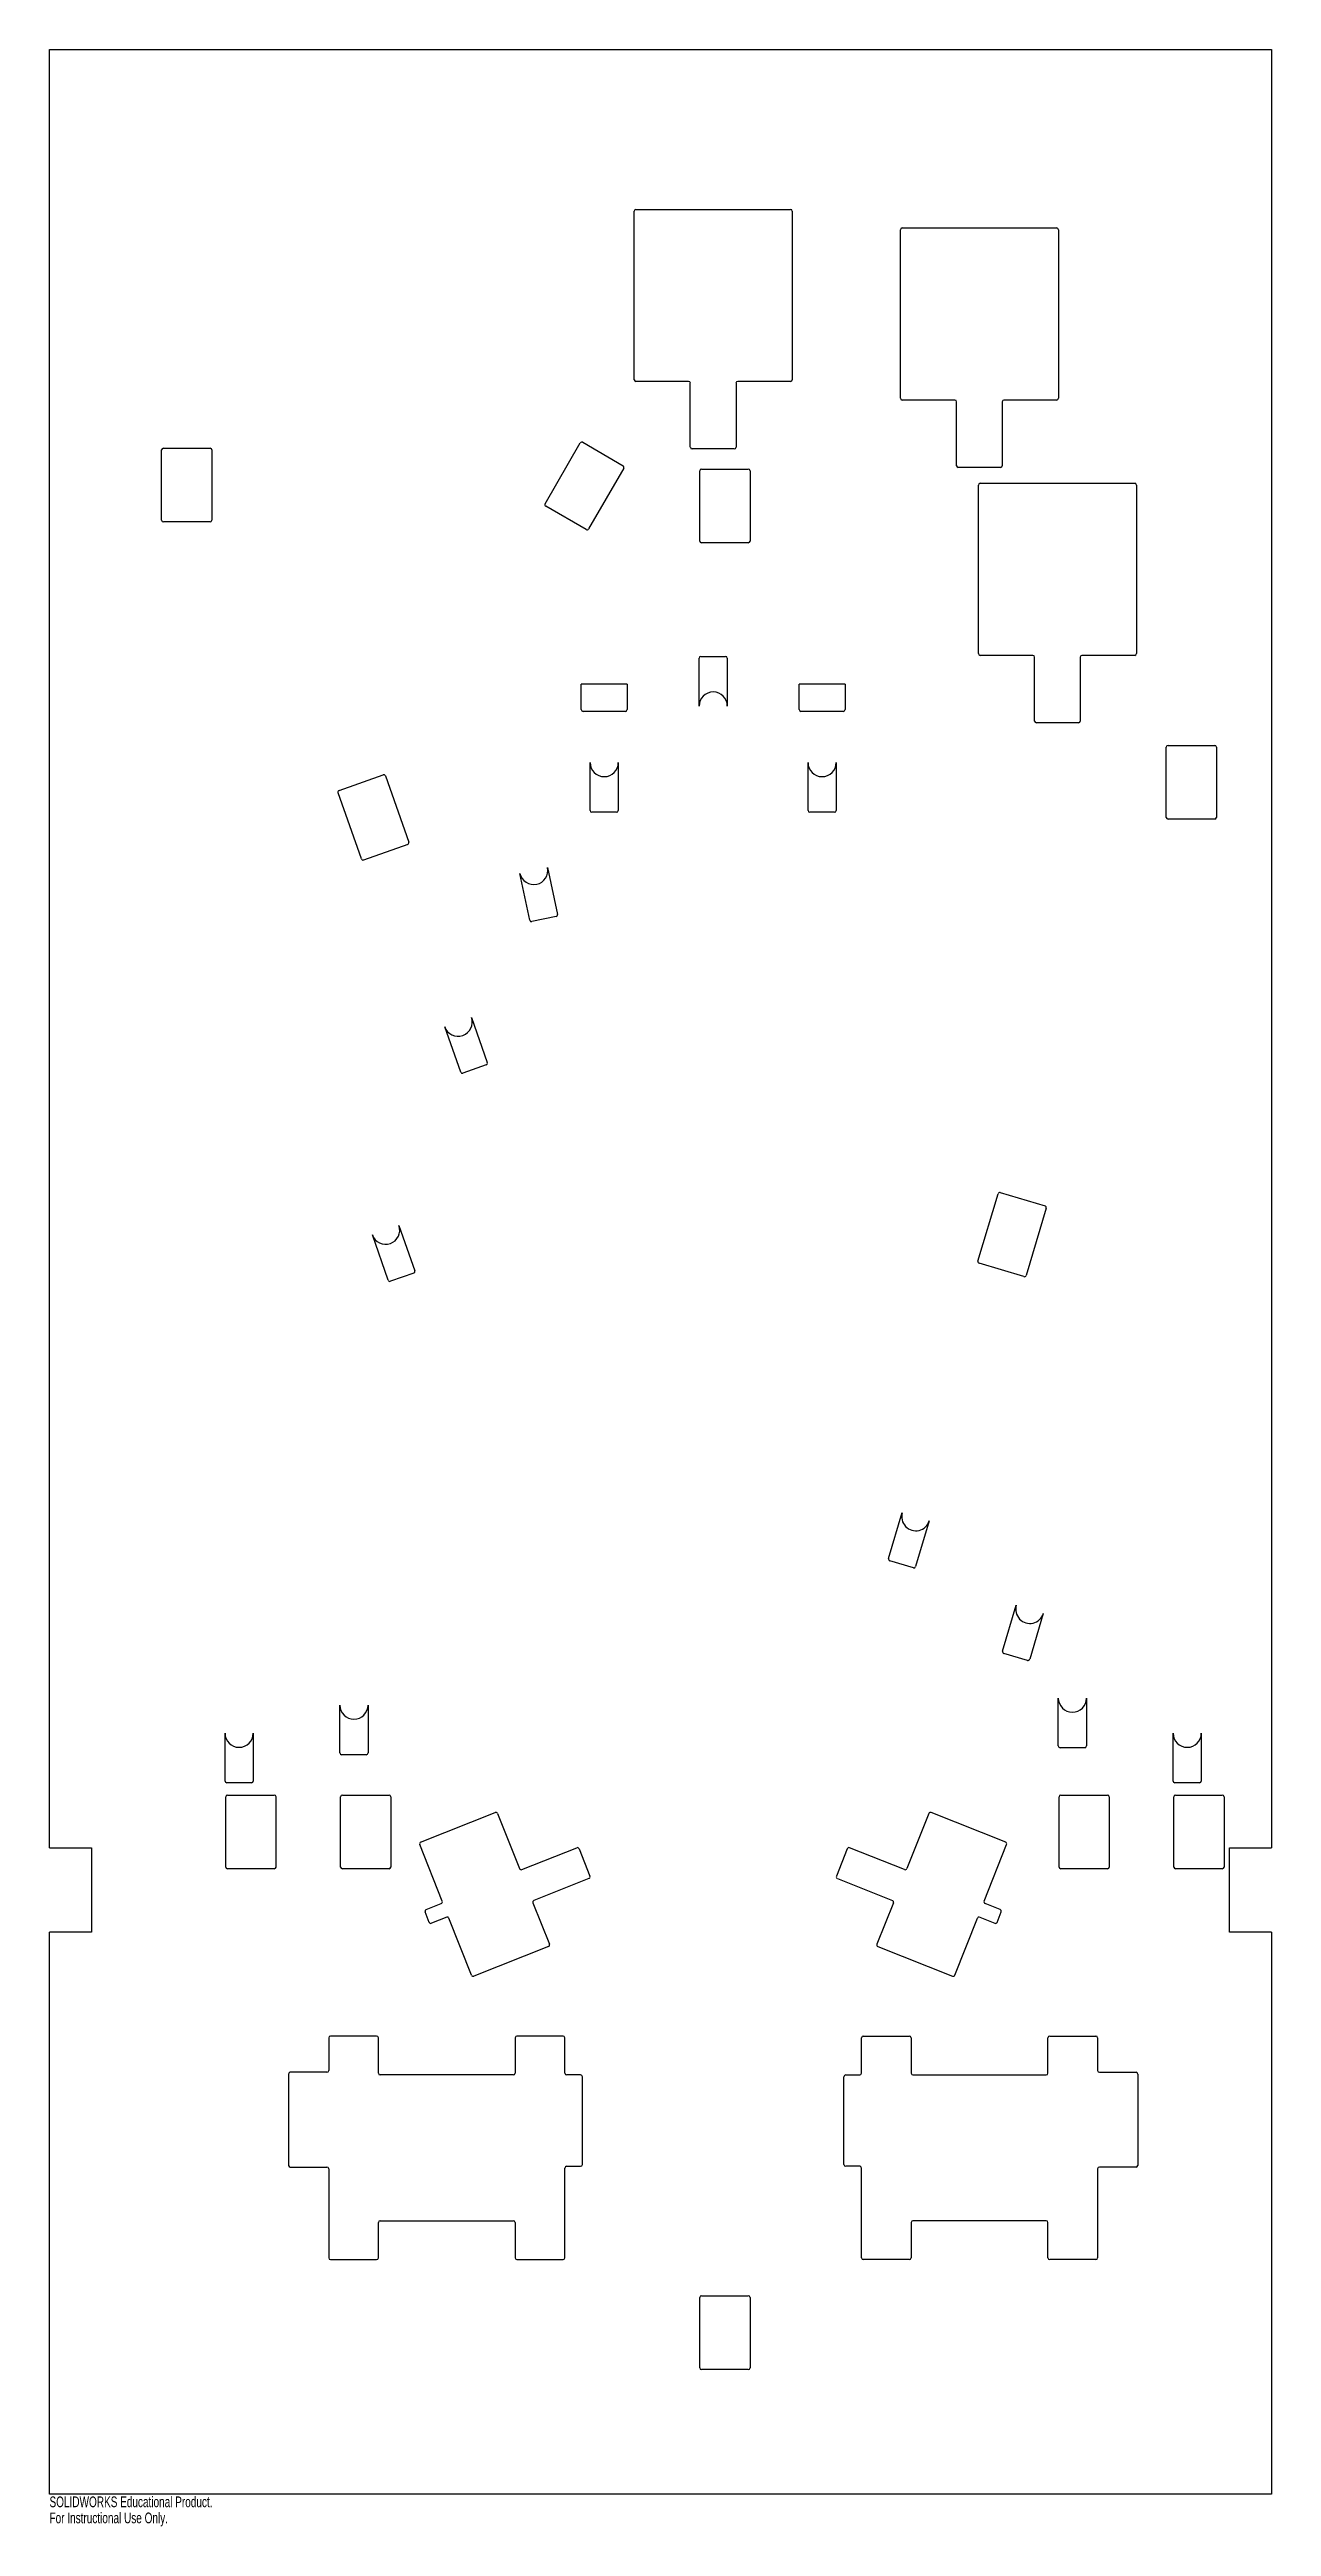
# Model space of a CAD drawing. Header units: inches. Extents: x -10.9 to 10.9, y -22.3 to 21.8.
import ezdxf

# ---------------------------------------------------------------- set-up
doc = ezdxf.new("R2010")
doc.units = ezdxf.units.IN
doc.header["$MEASUREMENT"] = 0
doc.styles.add('SLDTEXTSTYLE0', font='TXT', dxfattribs={"width": 0.7})

msp = doc.modelspace()

# ---------------------------------------------------------------- linework, layer by layer
at = {"color": 7, "linetype": 'Continuous', "lineweight": 25}
for p, q in [((-10.875, 21.75), (10.875, 21.75)), ((-10.875, -10.25), (-10.875, 21.75)), ((10.875, 21.75), (10.875, -10.25)), ((-0.469, 15.875), (-0.469, 18.875)), ((-0.437, 18.906), (2.313, 18.906)), ((2.344, 18.875), (2.344, 15.875)), ((4.27, 15.544), (4.27, 18.544)), ((4.301, 18.575), (7.051, 18.575)), ((7.082, 18.544), (7.082, 15.544)), ((0.5, 15.844), (-0.437, 15.844)), ((0.531, 14.675), (0.531, 15.813)), ((1.344, 15.813), (1.344, 14.675)), ((2.313, 15.844), (1.375, 15.844)), ((5.238, 15.512), (4.301, 15.512)), ((5.27, 14.344), (5.27, 15.481)), ((6.082, 15.481), (6.082, 14.344)), ((7.051, 15.512), (6.113, 15.512)), ((-8.88, 13.375), (-8.88, 14.625)), ((-8.849, 14.656), (-8.017, 14.656)), ((-7.986, 14.625), (-7.986, 13.375)), ((-2.053, 13.667), (-1.428, 14.75)), ((-1.385, 14.761), (-0.665, 14.345)), ((1.313, 14.644), (0.563, 14.644)), ((-0.654, 14.302), (-1.279, 13.22)), ((0.7, 13.004), (0.7, 14.254)), ((0.731, 14.285), (1.563, 14.285)), ((1.594, 14.254), (1.594, 13.004)), ((6.051, 14.312), (5.301, 14.312)), ((5.658, 11.001), (5.658, 14.001)), ((5.69, 14.032), (8.44, 14.032)), ((8.471, 14.001), (8.471, 11.001)), ((-8.017, 13.344), (-8.849, 13.344)), ((-1.321, 13.209), (-2.041, 13.624)), ((1.563, 12.972), (0.731, 12.972)), ((0.686, 10.068), (0.686, 10.92)), ((0.718, 10.951), (1.158, 10.951)), ((1.189, 10.92), (1.189, 10.068)), ((6.627, 10.97), (5.69, 10.97)), ((6.658, 9.801), (6.658, 10.939)), ((7.471, 10.939), (7.471, 9.801)), ((8.44, 10.97), (7.502, 10.97)), ((-1.41, 10.005), (-1.41, 10.456)), ((-0.594, 10.456), (-1.41, 10.456)), ((-0.594, 10.456), (-0.594, 10.005)), ((2.469, 10.005), (2.469, 10.456)), ((3.285, 10.456), (2.469, 10.456)), ((3.285, 10.456), (3.285, 10.005)), ((-0.625, 9.974), (-1.379, 9.974)), ((3.254, 9.974), (2.5, 9.974)), ((7.44, 9.77), (6.69, 9.77)), ((9.002, 8.088), (9.002, 9.338)), ((9.034, 9.369), (9.865, 9.369)), ((9.897, 9.338), (9.897, 8.088)), ((-5.721, 8.567), (-4.937, 8.844)), ((-4.897, 8.825), (-4.481, 7.646)), ((-1.253, 8.21), (-1.253, 9.063)), ((-0.751, 9.063), (-0.751, 8.21)), ((2.626, 8.21), (2.626, 9.063)), ((3.128, 9.063), (3.128, 8.21)), ((-5.324, 7.348), (-5.74, 8.527)), ((-0.782, 8.179), (-1.222, 8.179)), ((3.097, 8.179), (2.657, 8.179)), ((9.865, 8.057), (9.034, 8.057)), ((-4.5, 7.606), (-5.285, 7.329)), ((-2.326, 6.257), (-2.502, 7.091)), ((-2.011, 7.195), (-1.834, 6.361)), ((-1.858, 6.324), (-2.289, 6.233)), ((-3.366, 4.527), (-3.083, 3.723)), ((-3.556, 3.556), (-3.84, 4.359)), ((-3.102, 3.683), (-3.517, 3.537)), ((5.651, 0.192), (6.008, 1.39)), ((6.047, 1.411), (6.844, 1.174)), ((6.865, 1.135), (6.508, -0.063)), ((-4.846, -0.147), (-5.129, 0.657)), ((-4.655, 0.824), (-4.372, 0.02)), ((6.469, -0.084), (5.672, 0.154)), ((-4.391, -0.02), (-4.806, -0.166)), ((4.06, -5.101), (4.303, -4.284)), ((4.785, -4.428), (4.541, -5.245)), ((4.502, -5.266), (4.081, -5.14)), ((6.089, -6.75), (6.333, -5.933)), ((6.814, -6.076), (6.571, -6.893)), ((6.532, -6.914), (6.11, -6.788)), ((-5.708, -8.56), (-5.708, -7.708)), ((-5.205, -7.708), (-5.205, -8.56)), ((7.08, -8.435), (7.08, -7.583)), ((7.583, -7.583), (7.583, -8.435)), ((-7.751, -9.06), (-7.751, -8.208)), ((-7.249, -8.208), (-7.249, -9.06)), ((9.124, -9.06), (9.124, -8.208)), ((9.626, -8.208), (9.626, -9.06)), ((-5.236, -8.592), (-5.676, -8.592)), ((7.551, -8.467), (7.111, -8.467)), ((-7.28, -9.092), (-7.72, -9.092)), ((9.595, -9.092), (9.155, -9.092)), ((-7.738, -10.59), (-7.738, -9.34)), ((-7.707, -9.309), (-6.875, -9.309)), ((-6.844, -9.34), (-6.844, -10.59)), ((-5.694, -10.59), (-5.694, -9.34)), ((-5.663, -9.309), (-4.831, -9.309)), ((-4.8, -9.34), (-4.8, -10.59)), ((-4.269, -10.149), (-2.94, -9.621)), ((-2.9, -9.639), (-2.511, -10.618)), ((4.775, -9.639), (4.386, -10.618)), ((6.144, -10.149), (4.815, -9.621)), ((7.094, -10.59), (7.094, -9.34)), ((7.125, -9.309), (7.956, -9.309)), ((7.988, -9.34), (7.988, -10.59)), ((9.137, -10.59), (9.137, -9.34)), ((9.168, -9.309), (10, -9.309)), ((10.031, -9.34), (10.031, -10.59)), ((-10.875, -10.25), (-10.125, -10.25)), ((-10.125, -10.25), (-10.125, -11.75)), ((-3.885, -11.2), (-4.286, -10.189)), ((-2.47, -10.636), (-1.491, -10.247)), ((-1.45, -10.264), (-1.255, -10.755)), ((3.325, -10.264), (3.13, -10.755)), ((4.345, -10.636), (3.366, -10.247)), ((5.76, -11.2), (6.161, -10.189)), ((10.125, -11.75), (10.125, -10.25)), ((10.125, -10.25), (10.875, -10.25)), ((-6.875, -10.622), (-7.707, -10.622)), ((-4.831, -10.622), (-5.663, -10.622)), ((-1.273, -10.796), (-2.252, -11.185)), ((3.148, -10.796), (4.127, -11.185)), ((7.956, -10.622), (7.125, -10.622)), ((10, -10.622), (9.168, -10.622)), ((-4.116, -11.574), (-4.19, -11.388)), ((-4.172, -11.348), (-3.902, -11.24)), ((-2.27, -11.225), (-1.977, -11.962)), ((4.145, -11.225), (3.852, -11.962)), ((6.047, -11.348), (5.777, -11.24)), ((5.991, -11.574), (6.065, -11.388)), ((-10.125, -11.75), (-10.875, -11.75)), ((-10.875, -21.75), (-10.875, -11.75)), ((-3.806, -11.484), (-4.075, -11.591)), ((-3.364, -12.513), (-3.765, -11.502)), ((5.239, -12.513), (5.64, -11.502)), ((5.681, -11.484), (5.95, -11.591)), ((10.875, -11.75), (10.125, -11.75)), ((10.875, -11.75), (10.875, -21.75)), ((-1.995, -12.003), (-3.323, -12.53)), ((3.87, -12.003), (5.198, -12.53)), ((-5.906, -13.629), (-5.906, -14.211)), ((-5.053, -13.598), (-5.874, -13.598)), ((-5.022, -14.257), (-5.022, -13.629)), ((-2.587, -13.629), (-2.587, -14.257)), ((-1.734, -13.598), (-2.555, -13.598)), ((-1.703, -14.257), (-1.703, -13.629)), ((3.578, -14.257), (3.578, -13.629)), ((3.609, -13.598), (4.43, -13.598)), ((4.462, -13.629), (4.462, -14.257)), ((6.897, -14.257), (6.897, -13.629)), ((6.928, -13.598), (7.749, -13.598)), ((7.781, -13.629), (7.781, -14.211)), ((-6.621, -14.273), (-6.621, -15.898)), ((-5.937, -14.242), (-6.589, -14.242)), ((-2.618, -14.289), (-4.99, -14.289)), ((-1.421, -14.289), (-1.671, -14.289)), ((-1.39, -15.882), (-1.39, -14.32)), ((3.265, -15.882), (3.265, -14.32)), ((3.296, -14.289), (3.546, -14.289)), ((4.493, -14.289), (6.865, -14.289)), ((7.812, -14.242), (8.464, -14.242)), ((8.496, -14.273), (8.496, -15.898)), ((-6.589, -15.93), (-5.937, -15.93)), ((-5.906, -15.961), (-5.906, -17.544)), ((-1.703, -17.544), (-1.703, -15.945)), ((-1.671, -15.914), (-1.421, -15.914)), ((3.546, -15.914), (3.296, -15.914)), ((3.578, -17.544), (3.578, -15.945)), ((7.781, -15.961), (7.781, -17.544)), ((8.464, -15.93), (7.812, -15.93)), ((-5.022, -17.544), (-5.022, -16.916)), ((-4.99, -16.885), (-2.618, -16.885)), ((-2.587, -16.916), (-2.587, -17.544)), ((4.462, -16.916), (4.462, -17.544)), ((6.865, -16.885), (4.493, -16.885)), ((6.897, -17.544), (6.897, -16.916)), ((-5.874, -17.575), (-5.053, -17.575)), ((-2.555, -17.575), (-1.734, -17.575)), ((4.43, -17.575), (3.609, -17.575)), ((7.749, -17.575), (6.928, -17.575)), ((0.7, -19.5), (0.7, -18.25)), ((0.731, -18.219), (1.563, -18.219)), ((1.594, -18.25), (1.594, -19.5)), ((1.563, -19.531), (0.731, -19.531)), ((10.875, -21.75), (-10.875, -21.75))]:
    msp.add_line(p, q, dxfattribs=at)
for centre, radius, start, end in [((-0.437, 18.875), 0.0312, 90, 180), ((2.313, 18.875), 0.0312, 0, 90), ((4.301, 18.544), 0.0312, 90, 180), ((7.051, 18.544), 0.0312, 360, 90), ((-0.437, 15.875), 0.0312, 180, 270), ((2.313, 15.875), 0.0312, 270, 0), ((0.5, 15.813), 0.0312, 0, 90), ((1.375, 15.813), 0.0312, 90, 180), ((4.301, 15.544), 0.0312, 180, 270), ((5.238, 15.481), 0.0312, 0, 90), ((6.113, 15.481), 0.0313, 90, 180), ((7.051, 15.544), 0.0312, 270, 0), ((-8.849, 14.625), 0.0312, 90, 180), ((-8.017, 14.625), 0.0313, 0, 90), ((-1.401, 14.734), 0.0313, 60, 150), ((0.563, 14.675), 0.0313, 180, 270), ((1.313, 14.675), 0.0313, 270, 0), ((-0.681, 14.318), 0.0313, 330, 60), ((0.731, 14.254), 0.0312, 90, 180), ((1.563, 14.254), 0.0312, 0, 90), ((5.301, 14.344), 0.0312, 180, 270), ((6.051, 14.344), 0.0312, 270, 0), ((-2.026, 13.651), 0.0313, 150, 240), ((5.69, 14.001), 0.0312, 90, 180), ((8.44, 14.001), 0.0312, 360, 90), ((-8.849, 13.375), 0.0312, 180, 270), ((-8.017, 13.375), 0.0312, 270, 0), ((-1.306, 13.236), 0.0312, 240, 330), ((0.731, 13.004), 0.0312, 180, 270), ((1.563, 13.004), 0.0312, 270, 0), ((0.718, 10.92), 0.0312, 90, 180), ((1.158, 10.92), 0.0312, 0, 90), ((5.69, 11.001), 0.0312, 180, 270), ((6.627, 10.939), 0.0312, 0, 90), ((7.502, 10.939), 0.0313, 90, 180), ((8.44, 11.001), 0.0312, 270, 0), ((0.938, 10.068), 0.251, 0, 180), ((-1.379, 10.005), 0.0313, 180, 270), ((-0.625, 10.005), 0.0313, 270, 0), ((2.5, 10.005), 0.0313, 180, 270), ((3.254, 10.005), 0.0313, 270, 0), ((6.69, 9.801), 0.0313, 180, 270), ((7.44, 9.801), 0.0313, 270, 0), ((9.034, 9.338), 0.0312, 90, 180), ((9.865, 9.338), 0.0313, 0, 90), ((-4.927, 8.814), 0.0313, 19.4377, 109.4377), ((-1.002, 9.063), 0.251, 180, 0), ((2.877, 9.063), 0.251, 180, 0), ((-5.711, 8.538), 0.0313, 109.4377, 199.4377), ((-1.222, 8.21), 0.0313, 180, 270), ((-0.782, 8.21), 0.0312, 270, 0), ((2.657, 8.21), 0.0313, 180, 270), ((3.097, 8.21), 0.0313, 270, 0), ((9.034, 8.088), 0.0312, 180, 270), ((9.865, 8.088), 0.0313, 270, 0), ((-4.511, 7.636), 0.0313, 289.4377, 19.4377), ((-5.295, 7.359), 0.0313, 199.4377, 289.4377), ((-2.256, 7.143), 0.251, 191.9377, 11.9377), ((-2.295, 6.263), 0.0312, 191.9377, 281.9377), ((-1.865, 6.354), 0.0313, 281.9377, 11.9377), ((-3.603, 4.443), 0.251, 199.4377, 19.4377), ((-3.527, 3.566), 0.0312, 199.4377, 289.4377), ((-3.112, 3.712), 0.0312, 289.4377, 19.4377), ((6.038, 1.382), 0.0313, 73.4055, 163.4055), ((6.835, 1.144), 0.0313, 343.4055, 73.4055), ((-4.892, 0.741), 0.251, 199.4377, 19.4377), ((-4.401, 0.01), 0.0312, 289.4377, 19.4377), ((5.681, 0.184), 0.0313, 163.4055, 253.4055), ((-4.816, -0.137), 0.0313, 199.4377, 289.4377), ((6.478, -0.054), 0.0312, 253.4055, 343.4055), ((4.544, -4.356), 0.251, 163.4055, 343.4055), ((4.089, -5.11), 0.0313, 163.4055, 253.4055), ((4.511, -5.236), 0.0313, 253.4055, 343.4055), ((6.574, -6.004), 0.251, 163.4055, 343.4055), ((6.119, -6.758), 0.0312, 163.4055, 253.4055), ((6.541, -6.884), 0.0312, 253.4055, 343.4055), ((-5.456, -7.708), 0.251, 180, 0), ((7.331, -7.583), 0.251, 180, 0), ((-7.5, -8.208), 0.251, 180, 0), ((9.375, -8.208), 0.251, 180, 0), ((-5.676, -8.56), 0.0313, 180, 270), ((-5.236, -8.56), 0.0312, 270, 0), ((7.111, -8.435), 0.0312, 180, 270), ((7.551, -8.435), 0.0312, 270, 0), ((-7.72, -9.06), 0.0313, 180, 270), ((-7.28, -9.06), 0.0312, 270, 0), ((9.155, -9.06), 0.0312, 180, 270), ((9.595, -9.06), 0.0312, 270, 0), ((-7.707, -9.34), 0.0313, 90, 180), ((-6.875, -9.34), 0.0313, 0, 90), ((-5.663, -9.34), 0.0313, 90, 180), ((-4.831, -9.34), 0.0312, 0, 90), ((-2.929, -9.65), 0.0313, 21.6555, 111.6555), ((4.804, -9.65), 0.0313, 68.3445, 158.3445), ((7.125, -9.34), 0.0312, 90, 180), ((7.956, -9.34), 0.0313, 0, 90), ((9.168, -9.34), 0.0313, 90, 180), ((10, -9.34), 0.0312, 0, 90), ((-4.257, -10.178), 0.0312, 111.6555, 201.6555), ((-1.479, -10.276), 0.0313, 21.6555, 111.6555), ((3.354, -10.276), 0.0313, 68.3445, 158.3445), ((6.132, -10.178), 0.0313, 338.3445, 68.3445), ((-7.707, -10.59), 0.0312, 180, 270), ((-6.875, -10.59), 0.0313, 270, 0), ((-5.663, -10.59), 0.0312, 180, 270), ((-4.831, -10.59), 0.0312, 270, 0), ((-2.482, -10.607), 0.0313, 201.6555, 291.6555), ((-1.284, -10.767), 0.0313, 291.6555, 21.6555), ((3.159, -10.767), 0.0313, 158.3445, 248.3445), ((4.357, -10.607), 0.0313, 248.3445, 338.3445), ((7.125, -10.59), 0.0312, 180, 270), ((7.956, -10.59), 0.0313, 270, 0), ((9.168, -10.59), 0.0312, 180, 270), ((10, -10.59), 0.0312, 270, 0), ((-4.16, -11.377), 0.0312, 111.6555, 201.6555), ((-3.914, -11.211), 0.0313, 291.6555, 21.6555), ((-2.241, -11.214), 0.0312, 111.6555, 201.6555), ((4.116, -11.214), 0.0312, 338.3445, 68.3445), ((5.789, -11.211), 0.0313, 158.3445, 248.3445), ((6.035, -11.377), 0.0312, 338.3445, 68.3445), ((-4.087, -11.562), 0.0312, 201.6555, 291.6555), ((-3.794, -11.513), 0.0313, 21.6555, 111.6555), ((5.669, -11.513), 0.0313, 68.3445, 158.3445), ((5.962, -11.562), 0.0313, 248.3445, 338.3445), ((-2.006, -11.974), 0.0313, 291.6555, 21.6555), ((3.881, -11.974), 0.0313, 158.3445, 248.3445), ((-3.335, -12.501), 0.0313, 201.6555, 291.6555), ((5.21, -12.501), 0.0312, 248.3445, 338.3445), ((-5.874, -13.629), 0.0313, 90, 180), ((-5.053, -13.629), 0.0313, 0, 90), ((-2.555, -13.629), 0.0313, 90, 180), ((-1.734, -13.629), 0.0313, 0, 90), ((3.609, -13.629), 0.0312, 90, 180), ((4.43, -13.629), 0.0312, 0, 90), ((6.928, -13.629), 0.0312, 90, 180), ((7.749, -13.629), 0.0312, 0, 90), ((-6.589, -14.273), 0.0312, 90, 180), ((-5.937, -14.211), 0.0313, 270, 0), ((-4.99, -14.257), 0.0312, 180, 270), ((-2.618, -14.257), 0.0312, 270, 0), ((-1.671, -14.257), 0.0312, 180, 270), ((-1.421, -14.32), 0.0313, 0, 90), ((3.296, -14.32), 0.0312, 90, 180), ((3.546, -14.257), 0.0312, 270, 0), ((4.493, -14.257), 0.0312, 180, 270), ((6.865, -14.257), 0.0312, 270, 0), ((7.812, -14.211), 0.0312, 180, 270), ((8.464, -14.273), 0.0313, 0, 90), ((-6.589, -15.898), 0.0312, 180, 270), ((-5.937, -15.961), 0.0313, 0, 90), ((-1.671, -15.945), 0.0312, 90, 180), ((-1.421, -15.882), 0.0312, 270, 0), ((3.296, -15.882), 0.0312, 180, 270), ((3.546, -15.945), 0.0312, 0, 90), ((7.812, -15.961), 0.0312, 90, 180), ((8.464, -15.898), 0.0313, 270, 0), ((-4.99, -16.916), 0.0312, 90, 180), ((-2.618, -16.916), 0.0312, 0, 90), ((4.493, -16.916), 0.0312, 90, 180), ((6.865, -16.916), 0.0312, 0, 90), ((-5.874, -17.544), 0.0313, 180, 270), ((-5.053, -17.544), 0.0313, 270, 0), ((-2.555, -17.544), 0.0313, 180, 270), ((-1.734, -17.544), 0.0313, 270, 0), ((3.609, -17.544), 0.0313, 180, 270), ((4.43, -17.544), 0.0313, 270, 0), ((6.928, -17.544), 0.0313, 180, 270), ((7.749, -17.544), 0.0313, 270, 0), ((0.731, -18.25), 0.0312, 90, 180), ((1.563, -18.25), 0.0312, 0, 90), ((0.731, -19.5), 0.0312, 180, 270), ((1.563, -19.5), 0.0312, 270, 0)]:
    msp.add_arc(centre, radius, start, end, dxfattribs=at)

# ---------------------------------------------------------------- texts
at = {"color": 7, "linetype": 'Continuous', "char_height": 0.1903, "attachment_point": 1, "style": 'SLDTEXTSTYLE0'}
for s, insert in [('SOLIDWORKS Educational Product.', (-10.875, -21.79)), ('For Instructional Use Only.', (-10.875, -22.076))]:
    msp.add_mtext(s, dxfattribs=dict(at, insert=insert))

doc.saveas('drawing.dxf')
